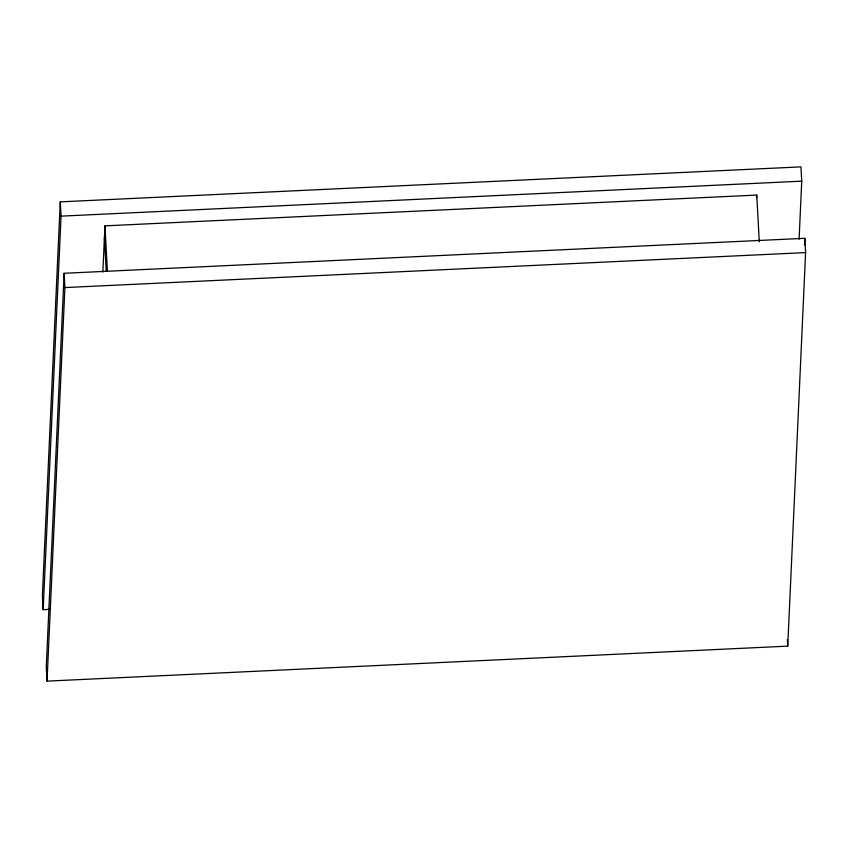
<?xml version="1.0" encoding="UTF-8"?>
<svg xmlns="http://www.w3.org/2000/svg" width="848" height="848" viewBox="0 0 848 848"><rect width="100%" height="100%" fill="white"/><g stroke="black" fill="none" stroke-linecap="round" stroke-linejoin="round"><path stroke-width="1.27" d="M799.092 239.274L801.731 181.165L800.957 166.876L60.272 201.856L42.4 595.402L43.174 609.691L49.788 609.373M43.174 609.691L61.045 216.145L60.272 201.856M64.141 273.289L46.269 666.835L47.043 681.124L787.728 646.144L805.6 252.598L804.826 238.309L64.141 273.289L64.914 287.578L47.043 681.124M102.852 272.028L104.951 225.854L756.755 195.072L759.289 241.828M756.628 197.69L756.755 195.072M804.529 244.913L804.826 238.309M61.045 216.145L801.731 181.165M64.914 287.578L805.6 252.598M787.379 639.646L787.728 646.144M104.951 225.854L107.41 271.307M104.41 237.663L106.244 271.424"/></g></svg>
